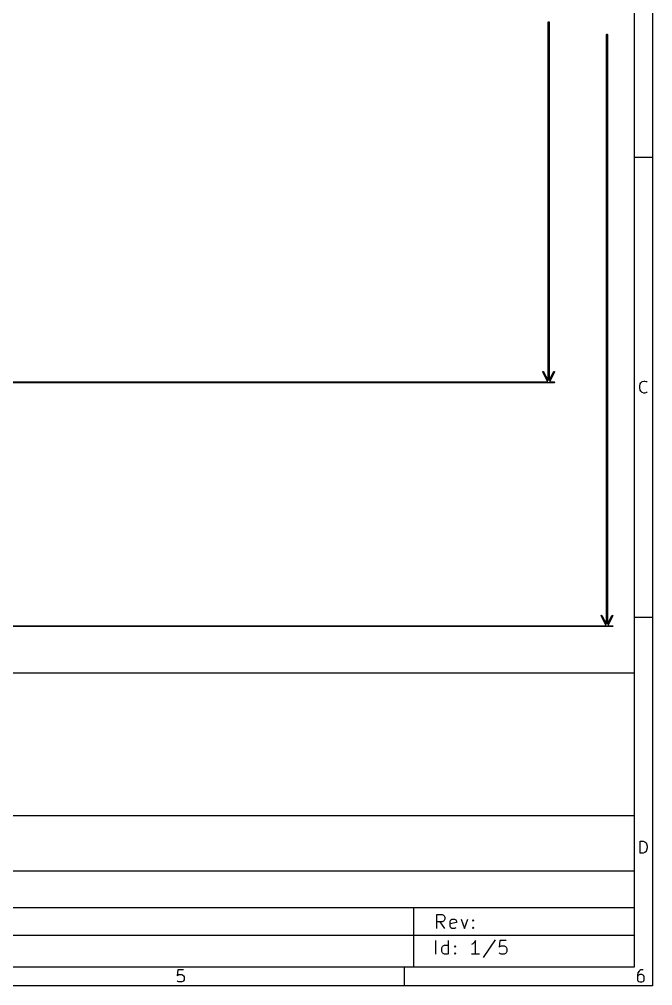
# Model space of a CAD drawing. Header units: inches. Extents: x 0.4 to 11.3, y -7.9 to -0.4.
# Drawn here: x 8.59 to 11.299, y -7.874 to -3.739 of the extents above; entities that cross this region are included whole.
import ezdxf

# ---------------------------------------------------------------- set-up
doc = ezdxf.new("R2010")
doc.units = ezdxf.units.IN
doc.header["$MEASUREMENT"] = 0
doc.layers.add('User.Drawings', color=9, linetype='CONTINUOUS', true_color=0xc2c2c2)

msp = doc.modelspace()

# ---------------------------------------------------------------- linework, layer by layer
at = {"layer": 'BLACK', "linetype": 'CONTINUOUS'}
for p, q in [((11.2993, -0.3937), (11.2993, -7.8743)), ((11.2206, -0.4724), (11.2206, -7.7956)), ((11.2993, -4.3307), (11.2206, -4.3307)), ((11.249, -5.2945), (11.2538, -5.2896)), ((11.2538, -5.2896), (11.2611, -5.2871)), ((11.2611, -5.2871), (11.266, -5.2871)), ((11.266, -5.2871), (11.2733, -5.2896)), ((11.2733, -5.2896), (11.2758, -5.292)), ((11.2441, -5.3091), (11.2465, -5.2993)), ((11.2441, -5.3164), (11.2441, -5.3091)), ((11.2465, -5.3261), (11.2441, -5.3164)), ((11.2465, -5.2993), (11.249, -5.2945)), ((11.249, -5.331), (11.2465, -5.3261)), ((11.2538, -5.3359), (11.249, -5.331)), ((11.2758, -5.3335), (11.2733, -5.3359)), ((11.2611, -5.3383), (11.2538, -5.3359)), ((11.266, -5.3383), (11.2611, -5.3383)), ((11.2733, -5.3359), (11.266, -5.3383)), ((11.2993, -6.2992), (11.2206, -6.2992)), ((6.9686, -6.5357), (11.2206, -6.5357)), ((11.2206, -6.5357), (11.2206, -7.7956)), ((6.9686, -7.146), (11.2206, -7.146)), ((11.2465, -7.3068), (11.2465, -7.2557)), ((11.2465, -7.2557), (11.2587, -7.2557)), ((11.2587, -7.2557), (11.266, -7.2581)), ((11.266, -7.2581), (11.2709, -7.263)), ((11.2709, -7.263), (11.2733, -7.2678)), ((11.2733, -7.2678), (11.2758, -7.2776)), ((11.2758, -7.2776), (11.2758, -7.2849)), ((11.2587, -7.3068), (11.2465, -7.3068)), ((11.266, -7.3044), (11.2587, -7.3068)), ((11.2709, -7.2995), (11.266, -7.3044)), ((11.2733, -7.2946), (11.2709, -7.2995)), ((11.2758, -7.2849), (11.2733, -7.2946)), ((6.9686, -7.3822), (11.2206, -7.3822)), ((6.9686, -7.5397), (11.2206, -7.5397)), ((10.2757, -7.5397), (10.2757, -7.7956)), ((10.3762, -7.6294), (10.3762, -7.5703)), ((10.3762, -7.5703), (10.3987, -7.5703)), ((10.3987, -7.6012), (10.3762, -7.6012)), ((10.41, -7.6294), (10.3903, -7.6012)), ((10.3987, -7.5703), (10.4044, -7.5731)), ((10.4044, -7.5984), (10.3987, -7.6012)), ((10.4044, -7.5731), (10.4072, -7.5759)), ((10.4072, -7.5956), (10.4044, -7.5984)), ((10.4072, -7.5759), (10.41, -7.5815)), ((10.41, -7.59), (10.4072, -7.5956)), ((10.41, -7.5815), (10.41, -7.59)), ((10.4325, -7.5984), (10.4353, -7.5928)), ((10.4325, -7.6209), (10.4325, -7.5984)), ((10.4606, -7.604), (10.4325, -7.6097)), ((10.4353, -7.5928), (10.4409, -7.59)), ((10.4409, -7.59), (10.4522, -7.59)), ((10.4522, -7.59), (10.4578, -7.5928)), ((10.4578, -7.5928), (10.4606, -7.5984)), ((10.4606, -7.5984), (10.4606, -7.604)), ((10.4803, -7.59), (10.4944, -7.6294)), ((10.4944, -7.6294), (10.5084, -7.59)), ((10.5281, -7.5956), (10.5309, -7.5928)), ((10.5309, -7.5984), (10.5281, -7.5956)), ((10.5309, -7.5928), (10.5337, -7.5956)), ((10.5309, -7.5928), (10.5309, -7.5984)), ((10.5337, -7.5956), (10.5309, -7.5984)), ((10.4353, -7.6265), (10.4325, -7.6209)), ((10.4409, -7.6294), (10.4353, -7.6265)), ((10.4522, -7.6294), (10.4409, -7.6294)), ((10.4578, -7.6265), (10.4522, -7.6294)), ((10.5281, -7.6265), (10.5309, -7.6237)), ((10.5309, -7.6294), (10.5281, -7.6265)), ((10.5309, -7.6237), (10.5337, -7.6265)), ((10.5309, -7.6237), (10.5309, -7.6294)), ((10.5337, -7.6265), (10.5309, -7.6294)), ((6.9686, -7.6578), (11.2206, -7.6578)), ((10.3724, -7.7399), (10.3724, -7.6808)), ((10.4258, -7.7399), (10.4258, -7.6808)), ((10.5355, -7.6893), (10.5298, -7.6949)), ((10.5411, -7.6808), (10.5355, -7.6893)), ((10.5411, -7.7399), (10.5411, -7.6808)), ((10.6255, -7.678), (10.5748, -7.754)), ((10.6451, -7.6808), (10.6423, -7.709)), ((10.6733, -7.6808), (10.6451, -7.6808)), ((10.3977, -7.7118), (10.4005, -7.7061)), ((10.3977, -7.7286), (10.3977, -7.7118)), ((10.4005, -7.7343), (10.3977, -7.7286)), ((10.4005, -7.7061), (10.4033, -7.7033)), ((10.4033, -7.7033), (10.4089, -7.7005)), ((10.4089, -7.7005), (10.4202, -7.7005)), ((10.4202, -7.7005), (10.4258, -7.7033)), ((10.4511, -7.7061), (10.4539, -7.7033)), ((10.4539, -7.709), (10.4511, -7.7061)), ((10.4539, -7.7033), (10.4567, -7.7061)), ((10.4539, -7.7033), (10.4539, -7.709)), ((10.4567, -7.7061), (10.4539, -7.709)), ((10.5298, -7.6949), (10.5242, -7.6977)), ((10.6423, -7.709), (10.6451, -7.7061)), ((10.6451, -7.7061), (10.6508, -7.7033)), ((10.6508, -7.7033), (10.6648, -7.7033)), ((10.6648, -7.7033), (10.6705, -7.7061)), ((10.6705, -7.7061), (10.6733, -7.709)), ((10.6733, -7.709), (10.6761, -7.7146)), ((10.6761, -7.7286), (10.6733, -7.7343)), ((10.6761, -7.7146), (10.6761, -7.7286)), ((10.4033, -7.7371), (10.4005, -7.7343)), ((10.4089, -7.7399), (10.4033, -7.7371)), ((10.4202, -7.7399), (10.4089, -7.7399)), ((10.4258, -7.7371), (10.4202, -7.7399)), ((10.4511, -7.7371), (10.4539, -7.7343)), ((10.4539, -7.7399), (10.4511, -7.7371)), ((10.4539, -7.7343), (10.4567, -7.7371)), ((10.4539, -7.7343), (10.4539, -7.7399)), ((10.4567, -7.7371), (10.4539, -7.7399)), ((10.558, -7.7399), (10.5242, -7.7399)), ((10.6451, -7.7371), (10.6423, -7.7343)), ((10.6508, -7.7399), (10.6451, -7.7371)), ((10.6648, -7.7399), (10.6508, -7.7399)), ((10.6705, -7.7371), (10.6648, -7.7399)), ((10.6733, -7.7343), (10.6705, -7.7371)), ((11.2206, -7.7956), (0.4724, -7.7956)), ((11.2206, -7.7956), (6.9686, -7.7956)), ((9.268, -7.8071), (9.2656, -7.8315)), ((9.2924, -7.8071), (9.268, -7.8071)), ((10.2362, -7.7956), (10.2362, -7.8743)), ((11.2414, -7.812), (11.2365, -7.8193)), ((11.2439, -7.8096), (11.2414, -7.812)), ((11.2487, -7.8071), (11.2439, -7.8096)), ((11.2585, -7.8071), (11.2487, -7.8071)), ((9.2656, -7.8315), (9.268, -7.8291)), ((9.268, -7.8559), (9.2656, -7.8534)), ((9.268, -7.8291), (9.2729, -7.8266)), ((9.2729, -7.8583), (9.268, -7.8559)), ((9.2729, -7.8266), (9.2851, -7.8266)), ((9.2851, -7.8266), (9.29, -7.8291)), ((9.29, -7.8559), (9.2851, -7.8583)), ((9.29, -7.8291), (9.2924, -7.8315)), ((9.2924, -7.8534), (9.29, -7.8559)), ((9.2924, -7.8315), (9.2948, -7.8364)), ((9.2948, -7.8486), (9.2924, -7.8534)), ((9.2948, -7.8364), (9.2948, -7.8486)), ((11.2365, -7.8193), (11.2341, -7.8291)), ((11.2341, -7.8291), (11.2341, -7.8486)), ((11.2365, -7.8315), (11.2341, -7.8364)), ((11.2341, -7.8486), (11.2365, -7.8534)), ((11.239, -7.8291), (11.2365, -7.8315)), ((11.2365, -7.8534), (11.239, -7.8559)), ((11.2439, -7.8266), (11.239, -7.8291)), ((11.239, -7.8559), (11.2439, -7.8583)), ((11.2536, -7.8266), (11.2439, -7.8266)), ((11.2585, -7.8291), (11.2536, -7.8266)), ((11.2536, -7.8583), (11.2585, -7.8559)), ((11.2609, -7.8315), (11.2585, -7.8291)), ((11.2585, -7.8559), (11.2609, -7.8534)), ((11.2634, -7.8364), (11.2609, -7.8315)), ((11.2609, -7.8534), (11.2634, -7.8486)), ((11.2634, -7.8486), (11.2634, -7.8364)), ((11.2993, -7.8743), (0.3937, -7.8743)), ((9.2851, -7.8583), (9.2729, -7.8583)), ((11.2439, -7.8583), (11.2536, -7.8583))]:
    msp.add_line(p, q, dxfattribs=at)
at = {"layer": 'User.Drawings', "linetype": 'CONTINUOUS'}
for p, q in [((10.8523, -3.7513), (10.8525, -3.7505)), ((10.8523, -5.2845), (10.8523, -3.7513)), ((10.8525, -3.7505), (10.8536, -3.7494)), ((10.8536, -3.7494), (10.8551, -3.7494)), ((10.8551, -3.7494), (10.8561, -3.7505)), ((10.8561, -3.7505), (10.8563, -3.7513)), ((10.8563, -3.7513), (10.8563, -5.2845)), ((11.1016, -3.8048), (11.1018, -3.804)), ((11.1018, -3.804), (11.1029, -3.803)), ((11.1029, -3.803), (11.1044, -3.803)), ((11.1044, -3.803), (11.1054, -3.804)), ((11.1054, -3.804), (11.1056, -3.8048)), ((11.1016, -6.3278), (11.1016, -3.8048)), ((11.1056, -3.8048), (11.1056, -6.3278)), ((10.8293, -5.2484), (10.8297, -5.2469)), ((10.8295, -5.2491), (10.8293, -5.2484)), ((10.8511, -5.2906), (10.8295, -5.2491)), ((10.8297, -5.2469), (10.831, -5.2462)), ((10.831, -5.2462), (10.8325, -5.2467)), ((10.8325, -5.2467), (10.833, -5.2473)), ((10.833, -5.2473), (10.8523, -5.2845)), ((10.8563, -5.2845), (10.8757, -5.2473)), ((10.8791, -5.2491), (10.8576, -5.2906)), ((10.8757, -5.2473), (10.8761, -5.2467)), ((10.8761, -5.2467), (10.8776, -5.2462)), ((10.8776, -5.2462), (10.8789, -5.2469)), ((10.8789, -5.2469), (10.8794, -5.2484)), ((10.8794, -5.2484), (10.8791, -5.2491)), ((2.9516, -5.2906), (10.8511, -5.2906)), ((10.8576, -5.2906), (10.8774, -5.2906)), ((10.8774, -5.2906), (10.8781, -5.2907)), ((10.8781, -5.2907), (10.8792, -5.2918)), ((10.8792, -5.2918), (10.8792, -5.2933)), ((10.8774, -5.2945), (2.9516, -5.2945)), ((10.8781, -5.2944), (10.8774, -5.2945)), ((10.8792, -5.2933), (10.8781, -5.2944)), ((11.0786, -6.2917), (11.079, -6.2902)), ((11.0788, -6.2924), (11.0786, -6.2917)), ((11.1004, -6.3339), (11.0788, -6.2924)), ((11.079, -6.2902), (11.0803, -6.2896)), ((11.0803, -6.2896), (11.0818, -6.29)), ((11.0818, -6.29), (11.0823, -6.2906)), ((11.0823, -6.2906), (11.1016, -6.3278)), ((11.1056, -6.3278), (11.1249, -6.2906)), ((11.1284, -6.2924), (11.1069, -6.3339)), ((11.1249, -6.2906), (11.1254, -6.29)), ((11.1254, -6.29), (11.1269, -6.2896)), ((11.1269, -6.2896), (11.1282, -6.2902)), ((11.1282, -6.2902), (11.1287, -6.2917)), ((11.1287, -6.2917), (11.1284, -6.2924)), ((2.0802, -6.3339), (11.1004, -6.3339)), ((11.1267, -6.3378), (2.0802, -6.3378)), ((11.1069, -6.3339), (11.1267, -6.3339)), ((11.1267, -6.3339), (11.1274, -6.334)), ((11.1274, -6.3377), (11.1267, -6.3378)), ((11.1274, -6.334), (11.1285, -6.3351)), ((11.1285, -6.3366), (11.1274, -6.3377)), ((11.1285, -6.3351), (11.1285, -6.3366))]:
    msp.add_line(p, q, dxfattribs=at)

doc.saveas('drawing.dxf')
